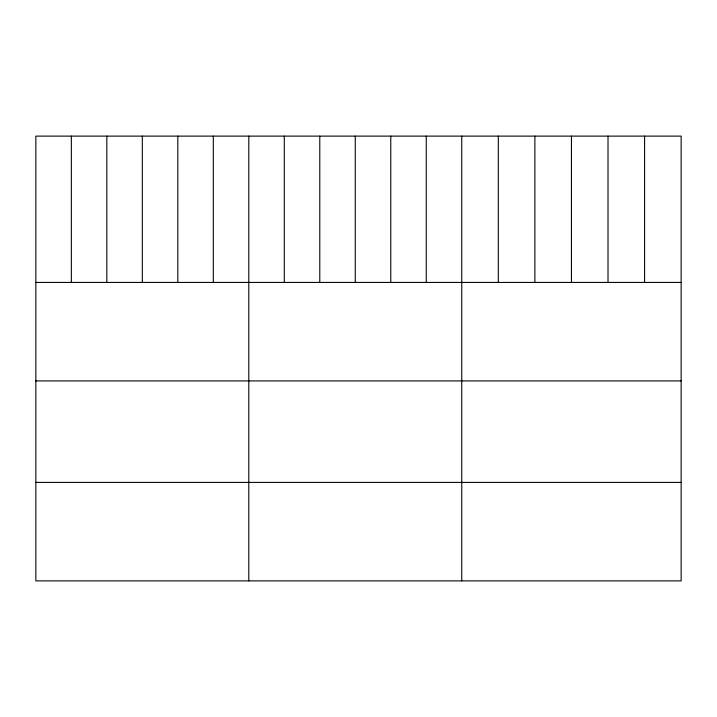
<?xml version="1.0" encoding="UTF-8"?>
<svg xmlns="http://www.w3.org/2000/svg" width="717" height="717" viewBox="0 0 717 717"><rect width="100%" height="100%" fill="white"/><g stroke="black" fill="none" stroke-linecap="round" stroke-linejoin="round"><path stroke-width="1.08" d="M681.15 282.435L681.15 580.878L35.85 580.878L35.85 136.122L681.15 136.122L681.15 282.435L35.85 282.435M35.85 380.924L681.15 380.924M35.85 482.398L681.15 482.398M644.583 136.122L644.583 282.435M608.016 136.122L608.016 282.435M571.449 136.122L571.449 282.435M534.882 136.122L534.882 282.435M498.315 136.122L498.315 282.435M461.748 136.122L461.748 580.878M426.257 136.122L426.257 282.435M390.765 136.122L390.765 282.435M355.273 136.122L355.273 282.435M319.782 136.122L319.782 282.435M284.291 136.122L284.291 282.435M248.799 136.122L248.799 580.878M213.308 136.122L213.308 282.435M177.816 136.122L177.816 282.435M142.325 136.122L142.325 282.435M106.833 136.122L106.833 282.435M71.341 136.122L71.341 282.435"/></g></svg>
